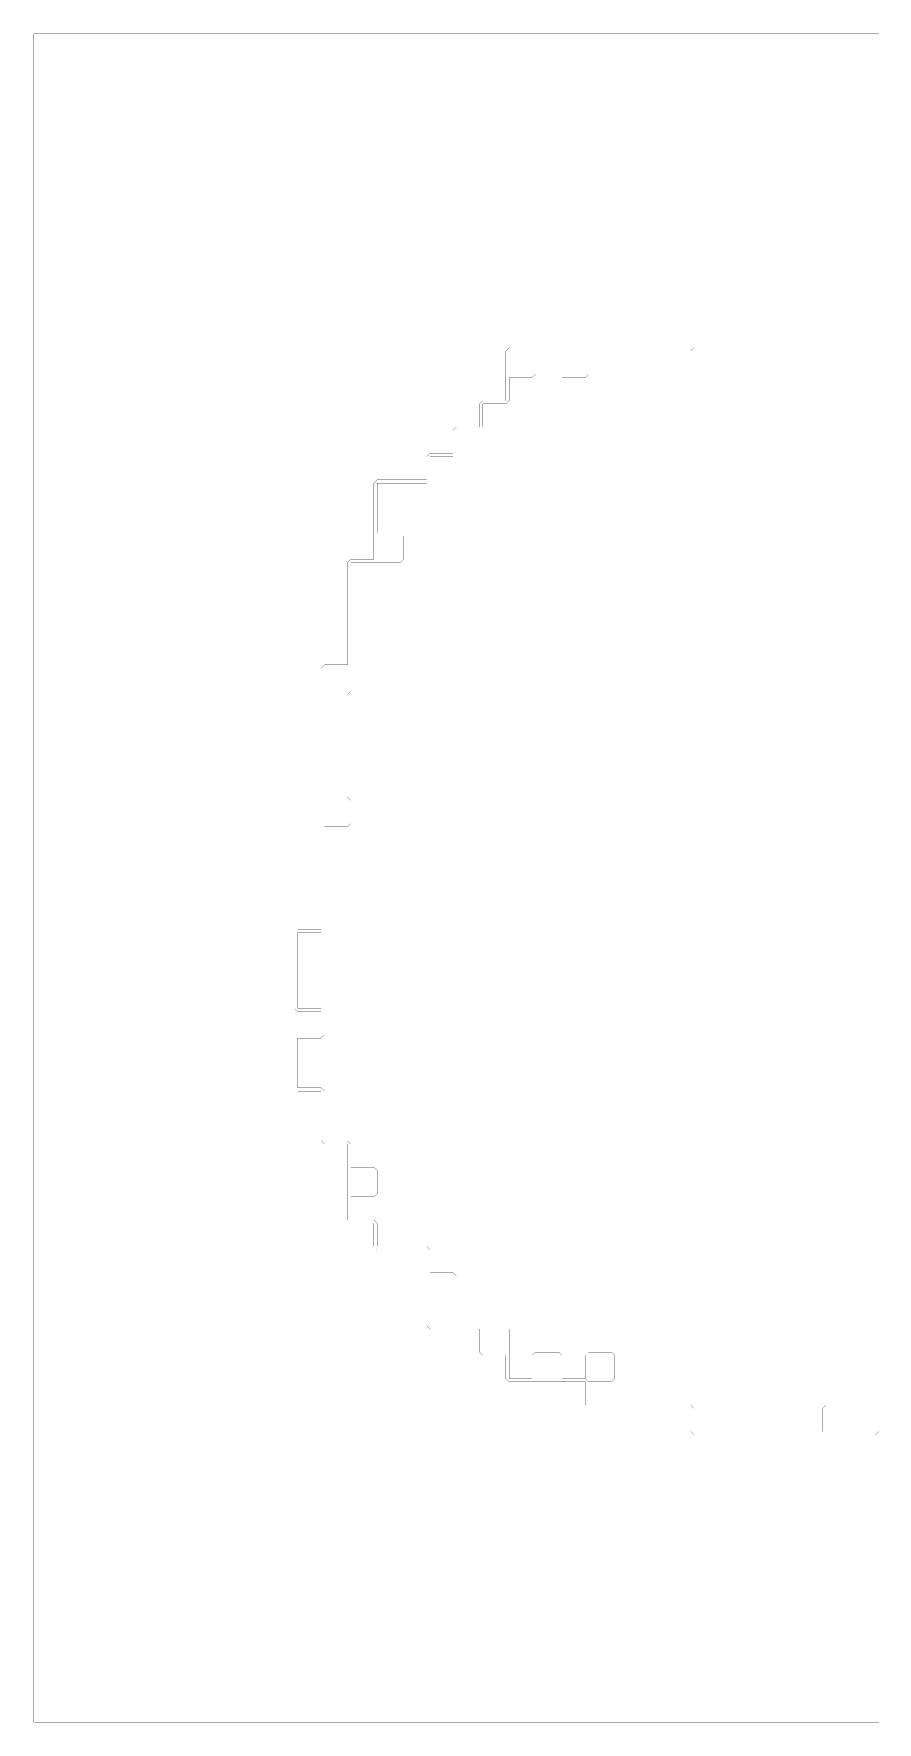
# Model space of a CAD drawing. Header units: metres. Extents: x 0 to 4990, y -4990 to 0.
# Drawn here: x 0 to 2495, y -4990 to 0 of the extents above; entities that cross this region are included whole.
import ezdxf

# ---------------------------------------------------------------- set-up
doc = ezdxf.new("R2010")
doc.units = ezdxf.units.M
doc.layers.add('conductor', color=1, linetype='Continuous')
doc.layers.add('substrate', color=5, linetype='Continuous')

msp = doc.modelspace()

# ---------------------------------------------------------------- linework, layer by layer
at = {"layer": 'conductor', "const_width": 0.5}
msp.add_lwpolyline([(2500, -859.375), (2490.234375, -859.375), (2480.46875, -859.375), (2470.703125, -859.375), (2460.9375, -859.375), (2451.171875, -859.375), (2441.40625, -859.375), (2431.640625, -859.375), (2421.875, -859.375), (2412.109375, -859.375), (2402.34375, -859.375), (2392.578125, -859.375), (2382.8125, -859.375), (2373.046875, -859.375), (2363.28125, -859.375), (2353.515625, -859.375), (2343.75, -859.375), (2333.984375, -859.375), (2324.21875, -859.375), (2314.453125, -859.375), (2304.6875, -859.375), (2294.921875, -859.375), (2285.15625, -859.375), (2275.390625, -859.375), (2265.625, -859.375), (2255.859375, -859.375), (2246.09375, -859.375), (2236.328125, -859.375), (2226.5625, -859.375), (2216.796875, -859.375), (2207.03125, -859.375), (2197.265625, -859.375), (2187.5, -859.375), (2177.734375, -859.375), (2167.96875, -859.375), (2158.203125, -859.375), (2148.4375, -859.375), (2138.671875, -859.375), (2128.90625, -859.375), (2119.140625, -859.375), (2109.375, -859.375), (2099.609375, -859.375), (2089.84375, -859.375), (2080.078125, -859.375), (2070.3125, -859.375), (2060.546875, -859.375), (2050.78125, -859.375), (2041.015625, -859.375), (2031.25, -859.375), (2021.484375, -859.375), (2011.71875, -859.375), (2001.953125, -859.375), (1992.1875, -859.375), (1982.421875, -859.375), (1972.65625, -859.375), (1962.890625, -859.375), (1953.125, -859.375), (1953.125, -869.140625), (1953.125, -878.90625), (1953.125, -888.671875), (1953.125, -898.4375), (1953.125, -908.203125), (1953.125, -917.96875), (1953.125, -927.734375), (1943.359375, -937.5), (1933.59375, -937.5), (1923.828125, -937.5), (1914.0625, -937.5), (1904.296875, -937.5), (1894.53125, -937.5), (1884.765625, -937.5), (1875, -937.5), (1865.234375, -937.5), (1855.46875, -937.5), (1845.703125, -937.5), (1835.9375, -937.5), (1826.171875, -937.5), (1816.40625, -937.5), (1806.640625, -937.5), (1796.875, -937.5), (1787.109375, -937.5), (1777.34375, -937.5), (1767.578125, -937.5), (1757.8125, -937.5), (1748.046875, -937.5), (1738.28125, -937.5), (1728.515625, -937.5), (1718.75, -937.5), (1708.984375, -937.5), (1699.21875, -937.5), (1689.453125, -937.5), (1679.6875, -937.5), (1669.921875, -937.5), (1660.15625, -937.5), (1650.390625, -937.5), (1640.625, -937.5), (1640.625, -947.265625), (1640.625, -957.03125), (1640.625, -966.796875), (1640.625, -976.5625), (1640.625, -986.328125), (1640.625, -996.09375), (1640.625, -1005.859375), (1630.859375, -1015.625), (1621.09375, -1015.625), (1611.328125, -1015.625), (1601.5625, -1015.625), (1591.796875, -1015.625), (1582.03125, -1015.625), (1572.265625, -1015.625), (1562.5, -1015.625), (1552.734375, -1005.859375), (1552.734375, -996.09375), (1552.734375, -986.328125), (1552.734375, -976.5625), (1552.734375, -966.796875), (1552.734375, -957.03125), (1552.734375, -947.265625), (1552.734375, -937.5), (1542.96875, -937.5), (1533.203125, -937.5), (1523.4375, -937.5), (1513.671875, -937.5), (1503.90625, -937.5), (1494.140625, -937.5), (1484.375, -937.5), (1484.375, -947.265625), (1484.375, -957.03125), (1484.375, -966.796875), (1484.375, -976.5625), (1484.375, -986.328125), (1484.375, -996.09375), (1484.375, -1005.859375), (1474.609375, -1015.625), (1464.84375, -1015.625), (1455.078125, -1015.625), (1445.3125, -1015.625), (1435.546875, -1015.625), (1425.78125, -1015.625), (1416.015625, -1015.625), (1406.25, -1015.625), (1406.25, -1025.390625), (1406.25, -1035.15625), (1406.25, -1044.921875), (1406.25, -1054.6875), (1406.25, -1064.453125), (1406.25, -1074.21875), (1406.25, -1083.984375), (1396.484375, -1093.75), (1386.71875, -1093.75), (1376.953125, -1093.75), (1367.1875, -1093.75), (1357.421875, -1093.75), (1347.65625, -1093.75), (1337.890625, -1093.75), (1328.125, -1093.75), (1328.125, -1103.515625), (1328.125, -1113.28125), (1328.125, -1123.046875), (1328.125, -1132.8125), (1328.125, -1142.578125), (1328.125, -1152.34375), (1328.125, -1162.109375), (1318.359375, -1171.875), (1308.59375, -1171.875), (1298.828125, -1171.875), (1289.0625, -1171.875), (1279.296875, -1171.875), (1269.53125, -1171.875), (1259.765625, -1171.875), (1250, -1171.875), (1250, -1181.640625), (1250, -1191.40625), (1250, -1201.171875), (1250, -1210.9375), (1250, -1220.703125), (1250, -1230.46875), (1250, -1240.234375), (1240.234375, -1250), (1230.46875, -1250), (1220.703125, -1250), (1210.9375, -1250), (1201.171875, -1250), (1191.40625, -1250), (1181.640625, -1250), (1171.875, -1250), (1171.875, -1259.765625), (1171.875, -1269.53125), (1171.875, -1279.296875), (1171.875, -1289.0625), (1171.875, -1298.828125), (1171.875, -1308.59375), (1171.875, -1318.359375), (1162.109375, -1328.125), (1152.34375, -1328.125), (1142.578125, -1328.125), (1132.8125, -1328.125), (1123.046875, -1328.125), (1113.28125, -1328.125), (1103.515625, -1328.125), (1093.75, -1328.125), (1083.984375, -1328.125), (1074.21875, -1328.125), (1064.453125, -1328.125), (1054.6875, -1328.125), (1044.921875, -1328.125), (1035.15625, -1328.125), (1025.390625, -1328.125), (1015.625, -1328.125), (1015.625, -1337.890625), (1015.625, -1347.65625), (1015.625, -1357.421875), (1015.625, -1367.1875), (1015.625, -1376.953125), (1015.625, -1386.71875), (1015.625, -1396.484375), (1015.625, -1406.25), (1015.625, -1416.015625), (1015.625, -1425.78125), (1015.625, -1435.546875), (1015.625, -1445.3125), (1015.625, -1455.078125), (1015.625, -1464.84375), (1015.625, -1474.609375), (1025.390625, -1474.609375), (1035.15625, -1474.609375), (1044.921875, -1474.609375), (1054.6875, -1474.609375), (1064.453125, -1474.609375), (1074.21875, -1474.609375), (1083.984375, -1474.609375), (1093.75, -1484.375), (1093.75, -1494.140625), (1093.75, -1503.90625), (1093.75, -1513.671875), (1093.75, -1523.4375), (1093.75, -1533.203125), (1093.75, -1542.96875), (1093.75, -1552.734375), (1083.984375, -1562.5), (1074.21875, -1562.5), (1064.453125, -1562.5), (1054.6875, -1562.5), (1044.921875, -1562.5), (1035.15625, -1562.5), (1025.390625, -1562.5), (1015.625, -1562.5), (1005.859375, -1562.5), (996.09375, -1562.5), (986.328125, -1562.5), (976.5625, -1562.5), (966.796875, -1562.5), (957.03125, -1562.5), (947.265625, -1562.5), (937.5, -1562.5), (937.5, -1572.265625), (937.5, -1582.03125), (937.5, -1591.796875), (937.5, -1601.5625), (937.5, -1611.328125), (937.5, -1621.09375), (937.5, -1630.859375), (937.5, -1640.625), (937.5, -1650.390625), (937.5, -1660.15625), (937.5, -1669.921875), (937.5, -1679.6875), (937.5, -1689.453125), (937.5, -1699.21875), (937.5, -1708.984375), (937.5, -1718.75), (937.5, -1728.515625), (937.5, -1738.28125), (937.5, -1748.046875), (937.5, -1757.8125), (937.5, -1767.578125), (937.5, -1777.34375), (937.5, -1787.109375), (937.5, -1796.875), (937.5, -1806.640625), (937.5, -1816.40625), (937.5, -1826.171875), (937.5, -1835.9375), (937.5, -1845.703125), (937.5, -1855.46875), (937.5, -1865.234375), (937.5, -1875), (937.5, -1884.765625), (937.5, -1894.53125), (937.5, -1904.296875), (937.5, -1914.0625), (937.5, -1923.828125), (937.5, -1933.59375), (937.5, -1943.359375), (927.734375, -1953.125), (917.96875, -1953.125), (908.203125, -1953.125), (898.4375, -1953.125), (888.671875, -1953.125), (878.90625, -1953.125), (869.140625, -1953.125), (859.375, -1953.125), (859.375, -1962.890625), (859.375, -1972.65625), (859.375, -1982.421875), (859.375, -1992.1875), (859.375, -2001.953125), (859.375, -2011.71875), (859.375, -2021.484375), (859.375, -2031.25), (859.375, -2041.015625), (859.375, -2050.78125), (859.375, -2060.546875), (859.375, -2070.3125), (859.375, -2080.078125), (859.375, -2089.84375), (859.375, -2099.609375), (859.375, -2109.375), (859.375, -2119.140625), (859.375, -2128.90625), (859.375, -2138.671875), (859.375, -2148.4375), (859.375, -2158.203125), (859.375, -2167.96875), (859.375, -2177.734375), (859.375, -2187.5), (859.375, -2197.265625), (859.375, -2207.03125), (859.375, -2216.796875), (859.375, -2226.5625), (859.375, -2236.328125), (859.375, -2246.09375), (859.375, -2255.859375), (869.140625, -2255.859375), (878.90625, -2255.859375), (888.671875, -2255.859375), (898.4375, -2255.859375), (908.203125, -2255.859375), (917.96875, -2255.859375), (927.734375, -2255.859375), (937.5, -2265.625), (937.5, -2275.390625), (937.5, -2285.15625), (937.5, -2294.921875), (937.5, -2304.6875), (937.5, -2314.453125), (937.5, -2324.21875), (937.5, -2333.984375), (927.734375, -2343.75), (917.96875, -2343.75), (908.203125, -2343.75), (898.4375, -2343.75), (888.671875, -2343.75), (878.90625, -2343.75), (869.140625, -2343.75), (859.375, -2343.75), (859.375, -2353.515625), (859.375, -2363.28125), (859.375, -2373.046875), (859.375, -2382.8125), (859.375, -2392.578125), (859.375, -2402.34375), (859.375, -2412.109375), (859.375, -2421.875), (859.375, -2431.640625), (859.375, -2441.40625), (859.375, -2451.171875), (859.375, -2460.9375), (859.375, -2470.703125), (859.375, -2480.46875), (859.375, -2490.234375), (859.375, -2500), (859.375, -2509.765625), (859.375, -2519.53125), (859.375, -2529.296875), (859.375, -2539.0625), (859.375, -2548.828125), (859.375, -2558.59375), (859.375, -2568.359375), (859.375, -2578.125), (859.375, -2587.890625), (859.375, -2597.65625), (859.375, -2607.421875), (859.375, -2617.1875), (859.375, -2626.953125), (859.375, -2636.71875), (859.375, -2646.484375), (849.609375, -2656.25), (839.84375, -2656.25), (830.078125, -2656.25), (820.3125, -2656.25), (810.546875, -2656.25), (800.78125, -2656.25), (791.015625, -2656.25), (781.25, -2656.25), (781.25, -2666.015625), (781.25, -2675.78125), (781.25, -2685.546875), (781.25, -2695.3125), (781.25, -2705.078125), (781.25, -2714.84375), (781.25, -2724.609375), (781.25, -2734.375), (781.25, -2744.140625), (781.25, -2753.90625), (781.25, -2763.671875), (781.25, -2773.4375), (781.25, -2783.203125), (781.25, -2792.96875), (781.25, -2802.734375), (781.25, -2812.5), (781.25, -2822.265625), (781.25, -2832.03125), (781.25, -2841.796875), (781.25, -2851.5625), (781.25, -2861.328125), (781.25, -2871.09375), (781.25, -2880.859375), (791.015625, -2880.859375), (800.78125, -2880.859375), (810.546875, -2880.859375), (820.3125, -2880.859375), (830.078125, -2880.859375), (839.84375, -2880.859375), (849.609375, -2880.859375), (859.375, -2890.625), (859.375, -2900.390625), (859.375, -2910.15625), (859.375, -2919.921875), (859.375, -2929.6875), (859.375, -2939.453125), (859.375, -2949.21875), (859.375, -2958.984375), (849.609375, -2968.75), (839.84375, -2968.75), (830.078125, -2968.75), (820.3125, -2968.75), (810.546875, -2968.75), (800.78125, -2968.75), (791.015625, -2968.75), (781.25, -2968.75), (781.25, -2978.515625), (781.25, -2988.28125), (781.25, -2998.046875), (781.25, -3007.8125), (781.25, -3017.578125), (781.25, -3027.34375), (781.25, -3037.109375), (781.25, -3046.875), (781.25, -3056.640625), (781.25, -3066.40625), (781.25, -3076.171875), (781.25, -3085.9375), (781.25, -3095.703125), (781.25, -3105.46875), (781.25, -3115.234375), (791.015625, -3115.234375), (800.78125, -3115.234375), (810.546875, -3115.234375), (820.3125, -3115.234375), (830.078125, -3115.234375), (839.84375, -3115.234375), (849.609375, -3115.234375), (859.375, -3125), (859.375, -3134.765625), (859.375, -3144.53125), (859.375, -3154.296875), (859.375, -3164.0625), (859.375, -3173.828125), (859.375, -3183.59375), (859.375, -3193.359375), (859.375, -3203.125), (859.375, -3212.890625), (859.375, -3222.65625), (859.375, -3232.421875), (859.375, -3242.1875), (859.375, -3251.953125), (859.375, -3261.71875), (859.375, -3271.484375), (869.140625, -3271.484375), (878.90625, -3271.484375), (888.671875, -3271.484375), (898.4375, -3271.484375), (908.203125, -3271.484375), (917.96875, -3271.484375), (927.734375, -3271.484375), (937.5, -3281.25), (937.5, -3291.015625), (937.5, -3300.78125), (937.5, -3310.546875), (937.5, -3320.3125), (937.5, -3330.078125), (937.5, -3339.84375), (937.5, -3349.609375), (947.265625, -3349.609375), (957.03125, -3349.609375), (966.796875, -3349.609375), (976.5625, -3349.609375), (986.328125, -3349.609375), (996.09375, -3349.609375), (1005.859375, -3349.609375), (1015.625, -3359.375), (1015.625, -3369.140625), (1015.625, -3378.90625), (1015.625, -3388.671875), (1015.625, -3398.4375), (1015.625, -3408.203125), (1015.625, -3417.96875), (1015.625, -3427.734375), (1005.859375, -3437.5), (996.09375, -3437.5), (986.328125, -3437.5), (976.5625, -3437.5), (966.796875, -3437.5), (957.03125, -3437.5), (947.265625, -3437.5), (937.5, -3437.5), (937.5, -3447.265625), (937.5, -3457.03125), (937.5, -3466.796875), (937.5, -3476.5625), (937.5, -3486.328125), (937.5, -3496.09375), (937.5, -3505.859375), (947.265625, -3505.859375), (957.03125, -3505.859375), (966.796875, -3505.859375), (976.5625, -3505.859375), (986.328125, -3505.859375), (996.09375, -3505.859375), (1005.859375, -3505.859375), (1015.625, -3515.625), (1015.625, -3525.390625), (1015.625, -3535.15625), (1015.625, -3544.921875), (1015.625, -3554.6875), (1015.625, -3564.453125), (1015.625, -3574.21875), (1015.625, -3583.984375), (1025.390625, -3583.984375), (1035.15625, -3583.984375), (1044.921875, -3583.984375), (1054.6875, -3583.984375), (1064.453125, -3583.984375), (1074.21875, -3583.984375), (1083.984375, -3583.984375), (1093.75, -3583.984375), (1103.515625, -3583.984375), (1113.28125, -3583.984375), (1123.046875, -3583.984375), (1132.8125, -3583.984375), (1142.578125, -3583.984375), (1152.34375, -3583.984375), (1162.109375, -3583.984375), (1171.875, -3593.75), (1171.875, -3603.515625), (1171.875, -3613.28125), (1171.875, -3623.046875), (1171.875, -3632.8125), (1171.875, -3642.578125), (1171.875, -3652.34375), (1171.875, -3662.109375), (1181.640625, -3662.109375), (1191.40625, -3662.109375), (1201.171875, -3662.109375), (1210.9375, -3662.109375), (1220.703125, -3662.109375), (1230.46875, -3662.109375), (1240.234375, -3662.109375), (1250, -3671.875), (1250, -3681.640625), (1250, -3691.40625), (1250, -3701.171875), (1250, -3710.9375), (1250, -3720.703125), (1250, -3730.46875), (1250, -3740.234375), (1250, -3750), (1250, -3759.765625), (1250, -3769.53125), (1250, -3779.296875), (1250, -3789.0625), (1250, -3798.828125), (1250, -3808.59375), (1250, -3818.359375), (1259.765625, -3818.359375), (1269.53125, -3818.359375), (1279.296875, -3818.359375), (1289.0625, -3818.359375), (1298.828125, -3818.359375), (1308.59375, -3818.359375), (1318.359375, -3818.359375), (1328.125, -3818.359375), (1337.890625, -3818.359375), (1347.65625, -3818.359375), (1357.421875, -3818.359375), (1367.1875, -3818.359375), (1376.953125, -3818.359375), (1386.71875, -3818.359375), (1396.484375, -3818.359375), (1406.25, -3828.125), (1406.25, -3837.890625), (1406.25, -3847.65625), (1406.25, -3857.421875), (1406.25, -3867.1875), (1406.25, -3876.953125), (1406.25, -3886.71875), (1406.25, -3896.484375), (1406.25, -3906.25), (1406.25, -3916.015625), (1406.25, -3925.78125), (1406.25, -3935.546875), (1406.25, -3945.3125), (1406.25, -3955.078125), (1406.25, -3964.84375), (1406.25, -3974.609375), (1416.015625, -3974.609375), (1425.78125, -3974.609375), (1435.546875, -3974.609375), (1445.3125, -3974.609375), (1455.078125, -3974.609375), (1464.84375, -3974.609375), (1474.609375, -3974.609375), (1474.609375, -3964.84375), (1474.609375, -3955.078125), (1474.609375, -3945.3125), (1474.609375, -3935.546875), (1474.609375, -3925.78125), (1474.609375, -3916.015625), (1474.609375, -3906.25), (1484.375, -3896.484375), (1494.140625, -3896.484375), (1503.90625, -3896.484375), (1513.671875, -3896.484375), (1523.4375, -3896.484375), (1533.203125, -3896.484375), (1542.96875, -3896.484375), (1552.734375, -3896.484375), (1562.5, -3906.25), (1562.5, -3916.015625), (1562.5, -3925.78125), (1562.5, -3935.546875), (1562.5, -3945.3125), (1562.5, -3955.078125), (1562.5, -3964.84375), (1562.5, -3974.609375), (1572.265625, -3974.609375), (1582.03125, -3974.609375), (1591.796875, -3974.609375), (1601.5625, -3974.609375), (1611.328125, -3974.609375), (1621.09375, -3974.609375), (1630.859375, -3974.609375), (1640.625, -3984.375), (1640.625, -3994.140625), (1640.625, -4003.90625), (1640.625, -4013.671875), (1640.625, -4023.4375), (1640.625, -4033.203125), (1640.625, -4042.96875), (1640.625, -4052.734375), (1650.390625, -4052.734375), (1660.15625, -4052.734375), (1669.921875, -4052.734375), (1679.6875, -4052.734375), (1689.453125, -4052.734375), (1699.21875, -4052.734375), (1708.984375, -4052.734375), (1718.75, -4052.734375), (1728.515625, -4052.734375), (1738.28125, -4052.734375), (1748.046875, -4052.734375), (1757.8125, -4052.734375), (1767.578125, -4052.734375), (1777.34375, -4052.734375), (1787.109375, -4052.734375), (1796.875, -4052.734375), (1806.640625, -4052.734375), (1816.40625, -4052.734375), (1826.171875, -4052.734375), (1835.9375, -4052.734375), (1845.703125, -4052.734375), (1855.46875, -4052.734375), (1865.234375, -4052.734375), (1875, -4052.734375), (1884.765625, -4052.734375), (1894.53125, -4052.734375), (1904.296875, -4052.734375), (1914.0625, -4052.734375), (1923.828125, -4052.734375), (1933.59375, -4052.734375), (1943.359375, -4052.734375), (1953.125, -4062.5), (1953.125, -4072.265625), (1953.125, -4082.03125), (1953.125, -4091.796875), (1953.125, -4101.5625), (1953.125, -4111.328125), (1953.125, -4121.09375), (1953.125, -4130.859375), (1962.890625, -4130.859375), (1972.65625, -4130.859375), (1982.421875, -4130.859375), (1992.1875, -4130.859375), (2001.953125, -4130.859375), (2011.71875, -4130.859375), (2021.484375, -4130.859375), (2031.25, -4130.859375), (2041.015625, -4130.859375), (2050.78125, -4130.859375), (2060.546875, -4130.859375), (2070.3125, -4130.859375), (2080.078125, -4130.859375), (2089.84375, -4130.859375), (2099.609375, -4130.859375), (2109.375, -4130.859375), (2119.140625, -4130.859375), (2128.90625, -4130.859375), (2138.671875, -4130.859375), (2148.4375, -4130.859375), (2158.203125, -4130.859375), (2167.96875, -4130.859375), (2177.734375, -4130.859375), (2187.5, -4130.859375), (2197.265625, -4130.859375), (2207.03125, -4130.859375), (2216.796875, -4130.859375), (2226.5625, -4130.859375), (2236.328125, -4130.859375), (2246.09375, -4130.859375), (2255.859375, -4130.859375), (2265.625, -4130.859375), (2275.390625, -4130.859375), (2285.15625, -4130.859375), (2294.921875, -4130.859375), (2304.6875, -4130.859375), (2314.453125, -4130.859375), (2324.21875, -4130.859375), (2333.984375, -4130.859375), (2333.984375, -4121.09375), (2333.984375, -4111.328125), (2333.984375, -4101.5625), (2333.984375, -4091.796875), (2333.984375, -4082.03125), (2333.984375, -4072.265625), (2333.984375, -4062.5), (2343.75, -4052.734375), (2353.515625, -4052.734375), (2363.28125, -4052.734375), (2373.046875, -4052.734375), (2382.8125, -4052.734375), (2392.578125, -4052.734375), (2402.34375, -4052.734375), (2412.109375, -4052.734375), (2421.875, -4052.734375), (2431.640625, -4052.734375), (2441.40625, -4052.734375), (2451.171875, -4052.734375), (2460.9375, -4052.734375), (2470.703125, -4052.734375), (2480.46875, -4052.734375), (2490.234375, -4052.734375), (2500, -4052.734375)], dxfattribs=at)
msp.add_lwpolyline([(1630.859375, -3906.25), (1640.625, -3896.484375), (1650.390625, -3896.484375), (1660.15625, -3896.484375), (1669.921875, -3896.484375), (1679.6875, -3896.484375), (1689.453125, -3896.484375), (1699.21875, -3896.484375), (1708.984375, -3896.484375), (1718.75, -3906.25), (1718.75, -3916.015625), (1718.75, -3925.78125), (1718.75, -3935.546875), (1718.75, -3945.3125), (1718.75, -3955.078125), (1718.75, -3964.84375), (1718.75, -3974.609375), (1708.984375, -3984.375), (1699.21875, -3984.375), (1689.453125, -3984.375), (1679.6875, -3984.375), (1669.921875, -3984.375), (1660.15625, -3984.375), (1650.390625, -3984.375), (1640.625, -3984.375), (1630.859375, -3974.609375), (1630.859375, -3964.84375), (1630.859375, -3955.078125), (1630.859375, -3945.3125), (1630.859375, -3935.546875), (1630.859375, -3925.78125), (1630.859375, -3916.015625)], close=True, dxfattribs=at)
at = {"layer": 'substrate', "const_width": 0.5}
for points in [[(2500, 0), (2490.234375, 0), (2480.46875, 0), (2470.703125, 0), (2460.9375, 0), (2451.171875, 0), (2441.40625, 0), (2431.640625, 0), (2421.875, 0), (2412.109375, 0), (2402.34375, 0), (2392.578125, 0), (2382.8125, 0), (2373.046875, 0), (2363.28125, 0), (2353.515625, 0), (2343.75, 0), (2333.984375, 0), (2324.21875, 0), (2314.453125, 0), (2304.6875, 0), (2294.921875, 0), (2285.15625, 0), (2275.390625, 0), (2265.625, 0), (2255.859375, 0), (2246.09375, 0), (2236.328125, 0), (2226.5625, 0), (2216.796875, 0), (2207.03125, 0), (2197.265625, 0), (2187.5, 0), (2177.734375, 0), (2167.96875, 0), (2158.203125, 0), (2148.4375, 0), (2138.671875, 0), (2128.90625, 0), (2119.140625, 0), (2109.375, 0), (2099.609375, 0), (2089.84375, 0), (2080.078125, 0), (2070.3125, 0), (2060.546875, 0), (2050.78125, 0), (2041.015625, 0), (2031.25, 0), (2021.484375, 0), (2011.71875, 0), (2001.953125, 0), (1992.1875, 0), (1982.421875, 0), (1972.65625, 0), (1962.890625, 0), (1953.125, 0), (1943.359375, 0), (1933.59375, 0), (1923.828125, 0), (1914.0625, 0), (1904.296875, 0), (1894.53125, 0), (1884.765625, 0), (1875, 0), (1865.234375, 0), (1855.46875, 0), (1845.703125, 0), (1835.9375, 0), (1826.171875, 0), (1816.40625, 0), (1806.640625, 0), (1796.875, 0), (1787.109375, 0), (1777.34375, 0), (1767.578125, 0), (1757.8125, 0), (1748.046875, 0), (1738.28125, 0), (1728.515625, 0), (1718.75, 0), (1708.984375, 0), (1699.21875, 0), (1689.453125, 0), (1679.6875, 0), (1669.921875, 0), (1660.15625, 0), (1650.390625, 0), (1640.625, 0), (1630.859375, 0), (1621.09375, 0), (1611.328125, 0), (1601.5625, 0), (1591.796875, 0), (1582.03125, 0), (1572.265625, 0), (1562.5, 0), (1552.734375, 0), (1542.96875, 0), (1533.203125, 0), (1523.4375, 0), (1513.671875, 0), (1503.90625, 0), (1494.140625, 0), (1484.375, 0), (1474.609375, 0), (1464.84375, 0), (1455.078125, 0), (1445.3125, 0), (1435.546875, 0), (1425.78125, 0), (1416.015625, 0), (1406.25, 0), (1396.484375, 0), (1386.71875, 0), (1376.953125, 0), (1367.1875, 0), (1357.421875, 0), (1347.65625, 0), (1337.890625, 0), (1328.125, 0), (1318.359375, 0), (1308.59375, 0), (1298.828125, 0), (1289.0625, 0), (1279.296875, 0), (1269.53125, 0), (1259.765625, 0), (1250, 0), (1240.234375, 0), (1230.46875, 0), (1220.703125, 0), (1210.9375, 0), (1201.171875, 0), (1191.40625, 0), (1181.640625, 0), (1171.875, 0), (1162.109375, 0), (1152.34375, 0), (1142.578125, 0), (1132.8125, 0), (1123.046875, 0), (1113.28125, 0), (1103.515625, 0), (1093.75, 0), (1083.984375, 0), (1074.21875, 0), (1064.453125, 0), (1054.6875, 0), (1044.921875, 0), (1035.15625, 0), (1025.390625, 0), (1015.625, 0), (1005.859375, 0), (996.09375, 0), (986.328125, 0), (976.5625, 0), (966.796875, 0), (957.03125, 0), (947.265625, 0), (937.5, 0), (927.734375, 0), (917.96875, 0), (908.203125, 0), (898.4375, 0), (888.671875, 0), (878.90625, 0), (869.140625, 0), (859.375, 0), (849.609375, 0), (839.84375, 0), (830.078125, 0), (820.3125, 0), (810.546875, 0), (800.78125, 0), (791.015625, 0), (781.25, 0), (771.484375, 0), (761.71875, 0), (751.953125, 0), (742.1875, 0), (732.421875, 0), (722.65625, 0), (712.890625, 0), (703.125, 0), (693.359375, 0), (683.59375, 0), (673.828125, 0), (664.0625, 0), (654.296875, 0), (644.53125, 0), (634.765625, 0), (625, 0), (615.234375, 0), (605.46875, 0), (595.703125, 0), (585.9375, 0), (576.171875, 0), (566.40625, 0), (556.640625, 0), (546.875, 0), (537.109375, 0), (527.34375, 0), (517.578125, 0), (507.8125, 0), (498.046875, 0), (488.28125, 0), (478.515625, 0), (468.75, 0), (458.984375, 0), (449.21875, 0), (439.453125, 0), (429.6875, 0), (419.921875, 0), (410.15625, 0), (400.390625, 0), (390.625, 0), (380.859375, 0), (371.09375, 0), (361.328125, 0), (351.5625, 0), (341.796875, 0), (332.03125, 0), (322.265625, 0), (312.5, 0), (302.734375, 0), (292.96875, 0), (283.203125, 0), (273.4375, 0), (263.671875, 0), (253.90625, 0), (244.140625, 0), (234.375, 0), (224.609375, 0), (214.84375, 0), (205.078125, 0), (195.3125, 0), (185.546875, 0), (175.78125, 0), (166.015625, 0), (156.25, 0), (146.484375, 0), (136.71875, 0), (126.953125, 0), (117.1875, 0), (107.421875, 0), (97.65625, 0), (87.890625, 0), (78.125, 0), (68.359375, 0), (58.59375, 0), (48.828125, 0), (39.0625, 0), (29.296875, 0), (19.53125, 0), (9.765625, 0), (0, 0), (0, -9.765625), (0, -19.53125), (0, -29.296875), (0, -39.0625), (0, -48.828125), (0, -58.59375), (0, -68.359375), (0, -78.125), (0, -87.890625), (0, -97.65625), (0, -107.421875), (0, -117.1875), (0, -126.953125), (0, -136.71875), (0, -146.484375), (0, -156.25), (0, -166.015625), (0, -175.78125), (0, -185.546875), (0, -195.3125), (0, -205.078125), (0, -214.84375), (0, -224.609375), (0, -234.375), (0, -244.140625), (0, -253.90625), (0, -263.671875), (0, -273.4375), (0, -283.203125), (0, -292.96875), (0, -302.734375), (0, -312.5), (0, -322.265625), (0, -332.03125), (0, -341.796875), (0, -351.5625), (0, -361.328125), (0, -371.09375), (0, -380.859375), (0, -390.625), (0, -400.390625), (0, -410.15625), (0, -419.921875), (0, -429.6875), (0, -439.453125), (0, -449.21875), (0, -458.984375), (0, -468.75), (0, -478.515625), (0, -488.28125), (0, -498.046875), (0, -507.8125), (0, -517.578125), (0, -527.34375), (0, -537.109375), (0, -546.875), (0, -556.640625), (0, -566.40625), (0, -576.171875), (0, -585.9375), (0, -595.703125), (0, -605.46875), (0, -615.234375), (0, -625), (0, -634.765625), (0, -644.53125), (0, -654.296875), (0, -664.0625), (0, -673.828125), (0, -683.59375), (0, -693.359375), (0, -703.125), (0, -712.890625), (0, -722.65625), (0, -732.421875), (0, -742.1875), (0, -751.953125), (0, -761.71875), (0, -771.484375), (0, -781.25), (0, -791.015625), (0, -800.78125), (0, -810.546875), (0, -820.3125), (0, -830.078125), (0, -839.84375), (0, -849.609375), (0, -859.375), (0, -869.140625), (0, -878.90625), (0, -888.671875), (0, -898.4375), (0, -908.203125), (0, -917.96875), (0, -927.734375), (0, -937.5), (0, -947.265625), (0, -957.03125), (0, -966.796875), (0, -976.5625), (0, -986.328125), (0, -996.09375), (0, -1005.859375), (0, -1015.625), (0, -1025.390625), (0, -1035.15625), (0, -1044.921875), (0, -1054.6875), (0, -1064.453125), (0, -1074.21875), (0, -1083.984375), (0, -1093.75), (0, -1103.515625), (0, -1113.28125), (0, -1123.046875), (0, -1132.8125), (0, -1142.578125), (0, -1152.34375), (0, -1162.109375), (0, -1171.875), (0, -1181.640625), (0, -1191.40625), (0, -1201.171875), (0, -1210.9375), (0, -1220.703125), (0, -1230.46875), (0, -1240.234375), (0, -1250), (0, -1259.765625), (0, -1269.53125), (0, -1279.296875), (0, -1289.0625), (0, -1298.828125), (0, -1308.59375), (0, -1318.359375), (0, -1328.125), (0, -1337.890625), (0, -1347.65625), (0, -1357.421875), (0, -1367.1875), (0, -1376.953125), (0, -1386.71875), (0, -1396.484375), (0, -1406.25), (0, -1416.015625), (0, -1425.78125), (0, -1435.546875), (0, -1445.3125), (0, -1455.078125), (0, -1464.84375), (0, -1474.609375), (0, -1484.375), (0, -1494.140625), (0, -1503.90625), (0, -1513.671875), (0, -1523.4375), (0, -1533.203125), (0, -1542.96875), (0, -1552.734375), (0, -1562.5), (0, -1572.265625), (0, -1582.03125), (0, -1591.796875), (0, -1601.5625), (0, -1611.328125), (0, -1621.09375), (0, -1630.859375), (0, -1640.625), (0, -1650.390625), (0, -1660.15625), (0, -1669.921875), (0, -1679.6875), (0, -1689.453125), (0, -1699.21875), (0, -1708.984375), (0, -1718.75), (0, -1728.515625), (0, -1738.28125), (0, -1748.046875), (0, -1757.8125), (0, -1767.578125), (0, -1777.34375), (0, -1787.109375), (0, -1796.875), (0, -1806.640625), (0, -1816.40625), (0, -1826.171875), (0, -1835.9375), (0, -1845.703125), (0, -1855.46875), (0, -1865.234375), (0, -1875), (0, -1884.765625), (0, -1894.53125), (0, -1904.296875), (0, -1914.0625), (0, -1923.828125), (0, -1933.59375), (0, -1943.359375), (0, -1953.125), (0, -1962.890625), (0, -1972.65625), (0, -1982.421875), (0, -1992.1875), (0, -2001.953125), (0, -2011.71875), (0, -2021.484375), (0, -2031.25), (0, -2041.015625), (0, -2050.78125), (0, -2060.546875), (0, -2070.3125), (0, -2080.078125), (0, -2089.84375), (0, -2099.609375), (0, -2109.375), (0, -2119.140625), (0, -2128.90625), (0, -2138.671875), (0, -2148.4375), (0, -2158.203125), (0, -2167.96875), (0, -2177.734375), (0, -2187.5), (0, -2197.265625), (0, -2207.03125), (0, -2216.796875), (0, -2226.5625), (0, -2236.328125), (0, -2246.09375), (0, -2255.859375), (0, -2265.625), (0, -2275.390625), (0, -2285.15625), (0, -2294.921875), (0, -2304.6875), (0, -2314.453125), (0, -2324.21875), (0, -2333.984375), (0, -2343.75), (0, -2353.515625), (0, -2363.28125), (0, -2373.046875), (0, -2382.8125), (0, -2392.578125), (0, -2402.34375), (0, -2412.109375), (0, -2421.875), (0, -2431.640625), (0, -2441.40625), (0, -2451.171875), (0, -2460.9375), (0, -2470.703125), (0, -2480.46875), (0, -2490.234375), (0, -2500), (0, -2509.765625), (0, -2519.53125), (0, -2529.296875), (0, -2539.0625), (0, -2548.828125), (0, -2558.59375), (0, -2568.359375), (0, -2578.125), (0, -2587.890625), (0, -2597.65625), (0, -2607.421875), (0, -2617.1875), (0, -2626.953125), (0, -2636.71875), (0, -2646.484375), (0, -2656.25), (0, -2666.015625), (0, -2675.78125), (0, -2685.546875), (0, -2695.3125), (0, -2705.078125), (0, -2714.84375), (0, -2724.609375), (0, -2734.375), (0, -2744.140625), (0, -2753.90625), (0, -2763.671875), (0, -2773.4375), (0, -2783.203125), (0, -2792.96875), (0, -2802.734375), (0, -2812.5), (0, -2822.265625), (0, -2832.03125), (0, -2841.796875), (0, -2851.5625), (0, -2861.328125), (0, -2871.09375), (0, -2880.859375), (0, -2890.625), (0, -2900.390625), (0, -2910.15625), (0, -2919.921875), (0, -2929.6875), (0, -2939.453125), (0, -2949.21875), (0, -2958.984375), (0, -2968.75), (0, -2978.515625), (0, -2988.28125), (0, -2998.046875), (0, -3007.8125), (0, -3017.578125), (0, -3027.34375), (0, -3037.109375), (0, -3046.875), (0, -3056.640625), (0, -3066.40625), (0, -3076.171875), (0, -3085.9375), (0, -3095.703125), (0, -3105.46875), (0, -3115.234375), (0, -3125), (0, -3134.765625), (0, -3144.53125), (0, -3154.296875), (0, -3164.0625), (0, -3173.828125), (0, -3183.59375), (0, -3193.359375), (0, -3203.125), (0, -3212.890625), (0, -3222.65625), (0, -3232.421875), (0, -3242.1875), (0, -3251.953125), (0, -3261.71875), (0, -3271.484375), (0, -3281.25), (0, -3291.015625), (0, -3300.78125), (0, -3310.546875), (0, -3320.3125), (0, -3330.078125), (0, -3339.84375), (0, -3349.609375), (0, -3359.375), (0, -3369.140625), (0, -3378.90625), (0, -3388.671875), (0, -3398.4375), (0, -3408.203125), (0, -3417.96875), (0, -3427.734375), (0, -3437.5), (0, -3447.265625), (0, -3457.03125), (0, -3466.796875), (0, -3476.5625), (0, -3486.328125), (0, -3496.09375), (0, -3505.859375), (0, -3515.625), (0, -3525.390625), (0, -3535.15625), (0, -3544.921875), (0, -3554.6875), (0, -3564.453125), (0, -3574.21875), (0, -3583.984375), (0, -3593.75), (0, -3603.515625), (0, -3613.28125), (0, -3623.046875), (0, -3632.8125), (0, -3642.578125), (0, -3652.34375), (0, -3662.109375), (0, -3671.875), (0, -3681.640625), (0, -3691.40625), (0, -3701.171875), (0, -3710.9375), (0, -3720.703125), (0, -3730.46875), (0, -3740.234375), (0, -3750), (0, -3759.765625), (0, -3769.53125), (0, -3779.296875), (0, -3789.0625), (0, -3798.828125), (0, -3808.59375), (0, -3818.359375), (0, -3828.125), (0, -3837.890625), (0, -3847.65625), (0, -3857.421875), (0, -3867.1875), (0, -3876.953125), (0, -3886.71875), (0, -3896.484375), (0, -3906.25), (0, -3916.015625), (0, -3925.78125), (0, -3935.546875), (0, -3945.3125), (0, -3955.078125), (0, -3964.84375), (0, -3974.609375), (0, -3984.375), (0, -3994.140625), (0, -4003.90625), (0, -4013.671875), (0, -4023.4375), (0, -4033.203125), (0, -4042.96875), (0, -4052.734375), (0, -4062.5), (0, -4072.265625), (0, -4082.03125), (0, -4091.796875), (0, -4101.5625), (0, -4111.328125), (0, -4121.09375), (0, -4130.859375), (0, -4140.625), (0, -4150.390625), (0, -4160.15625), (0, -4169.921875), (0, -4179.6875), (0, -4189.453125), (0, -4199.21875), (0, -4208.984375), (0, -4218.75), (0, -4228.515625), (0, -4238.28125), (0, -4248.046875), (0, -4257.8125), (0, -4267.578125), (0, -4277.34375), (0, -4287.109375), (0, -4296.875), (0, -4306.640625), (0, -4316.40625), (0, -4326.171875), (0, -4335.9375), (0, -4345.703125), (0, -4355.46875), (0, -4365.234375), (0, -4375), (0, -4384.765625), (0, -4394.53125), (0, -4404.296875), (0, -4414.0625), (0, -4423.828125), (0, -4433.59375), (0, -4443.359375), (0, -4453.125), (0, -4462.890625), (0, -4472.65625), (0, -4482.421875), (0, -4492.1875), (0, -4501.953125), (0, -4511.71875), (0, -4521.484375), (0, -4531.25), (0, -4541.015625), (0, -4550.78125), (0, -4560.546875), (0, -4570.3125), (0, -4580.078125), (0, -4589.84375), (0, -4599.609375), (0, -4609.375), (0, -4619.140625), (0, -4628.90625), (0, -4638.671875), (0, -4648.4375), (0, -4658.203125), (0, -4667.96875), (0, -4677.734375), (0, -4687.5), (0, -4697.265625), (0, -4707.03125), (0, -4716.796875), (0, -4726.5625), (0, -4736.328125), (0, -4746.09375), (0, -4755.859375), (0, -4765.625), (0, -4775.390625), (0, -4785.15625), (0, -4794.921875), (0, -4804.6875), (0, -4814.453125), (0, -4824.21875), (0, -4833.984375), (0, -4843.75), (0, -4853.515625), (0, -4863.28125), (0, -4873.046875), (0, -4882.8125), (0, -4892.578125), (0, -4902.34375), (0, -4912.109375), (0, -4921.875), (0, -4931.640625), (0, -4941.40625), (0, -4951.171875), (0, -4960.9375), (0, -4970.703125), (0, -4980.46875), (0, -4990.234375), (9.765625, -4990.234375), (19.53125, -4990.234375), (29.296875, -4990.234375), (39.0625, -4990.234375), (48.828125, -4990.234375), (58.59375, -4990.234375), (68.359375, -4990.234375), (78.125, -4990.234375), (87.890625, -4990.234375), (97.65625, -4990.234375), (107.421875, -4990.234375), (117.1875, -4990.234375), (126.953125, -4990.234375), (136.71875, -4990.234375), (146.484375, -4990.234375), (156.25, -4990.234375), (166.015625, -4990.234375), (175.78125, -4990.234375), (185.546875, -4990.234375), (195.3125, -4990.234375), (205.078125, -4990.234375), (214.84375, -4990.234375), (224.609375, -4990.234375), (234.375, -4990.234375), (244.140625, -4990.234375), (253.90625, -4990.234375), (263.671875, -4990.234375), (273.4375, -4990.234375), (283.203125, -4990.234375), (292.96875, -4990.234375), (302.734375, -4990.234375), (312.5, -4990.234375), (322.265625, -4990.234375), (332.03125, -4990.234375), (341.796875, -4990.234375), (351.5625, -4990.234375), (361.328125, -4990.234375), (371.09375, -4990.234375), (380.859375, -4990.234375), (390.625, -4990.234375), (400.390625, -4990.234375), (410.15625, -4990.234375), (419.921875, -4990.234375), (429.6875, -4990.234375), (439.453125, -4990.234375), (449.21875, -4990.234375), (458.984375, -4990.234375), (468.75, -4990.234375), (478.515625, -4990.234375), (488.28125, -4990.234375), (498.046875, -4990.234375), (507.8125, -4990.234375), (517.578125, -4990.234375), (527.34375, -4990.234375), (537.109375, -4990.234375), (546.875, -4990.234375), (556.640625, -4990.234375), (566.40625, -4990.234375), (576.171875, -4990.234375), (585.9375, -4990.234375), (595.703125, -4990.234375), (605.46875, -4990.234375), (615.234375, -4990.234375), (625, -4990.234375), (634.765625, -4990.234375), (644.53125, -4990.234375), (654.296875, -4990.234375), (664.0625, -4990.234375), (673.828125, -4990.234375), (683.59375, -4990.234375), (693.359375, -4990.234375), (703.125, -4990.234375), (712.890625, -4990.234375), (722.65625, -4990.234375), (732.421875, -4990.234375), (742.1875, -4990.234375), (751.953125, -4990.234375), (761.71875, -4990.234375), (771.484375, -4990.234375), (781.25, -4990.234375), (791.015625, -4990.234375), (800.78125, -4990.234375), (810.546875, -4990.234375), (820.3125, -4990.234375), (830.078125, -4990.234375), (839.84375, -4990.234375), (849.609375, -4990.234375), (859.375, -4990.234375), (869.140625, -4990.234375), (878.90625, -4990.234375), (888.671875, -4990.234375), (898.4375, -4990.234375), (908.203125, -4990.234375), (917.96875, -4990.234375), (927.734375, -4990.234375), (937.5, -4990.234375), (947.265625, -4990.234375), (957.03125, -4990.234375), (966.796875, -4990.234375), (976.5625, -4990.234375), (986.328125, -4990.234375), (996.09375, -4990.234375), (1005.859375, -4990.234375), (1015.625, -4990.234375), (1025.390625, -4990.234375), (1035.15625, -4990.234375), (1044.921875, -4990.234375), (1054.6875, -4990.234375), (1064.453125, -4990.234375), (1074.21875, -4990.234375), (1083.984375, -4990.234375), (1093.75, -4990.234375), (1103.515625, -4990.234375), (1113.28125, -4990.234375), (1123.046875, -4990.234375), (1132.8125, -4990.234375), (1142.578125, -4990.234375), (1152.34375, -4990.234375), (1162.109375, -4990.234375), (1171.875, -4990.234375), (1181.640625, -4990.234375), (1191.40625, -4990.234375), (1201.171875, -4990.234375), (1210.9375, -4990.234375), (1220.703125, -4990.234375), (1230.46875, -4990.234375), (1240.234375, -4990.234375), (1250, -4990.234375), (1259.765625, -4990.234375), (1269.53125, -4990.234375), (1279.296875, -4990.234375), (1289.0625, -4990.234375), (1298.828125, -4990.234375), (1308.59375, -4990.234375), (1318.359375, -4990.234375), (1328.125, -4990.234375), (1337.890625, -4990.234375), (1347.65625, -4990.234375), (1357.421875, -4990.234375), (1367.1875, -4990.234375), (1376.953125, -4990.234375), (1386.71875, -4990.234375), (1396.484375, -4990.234375), (1406.25, -4990.234375), (1416.015625, -4990.234375), (1425.78125, -4990.234375), (1435.546875, -4990.234375), (1445.3125, -4990.234375), (1455.078125, -4990.234375), (1464.84375, -4990.234375), (1474.609375, -4990.234375), (1484.375, -4990.234375), (1494.140625, -4990.234375), (1503.90625, -4990.234375), (1513.671875, -4990.234375), (1523.4375, -4990.234375), (1533.203125, -4990.234375), (1542.96875, -4990.234375), (1552.734375, -4990.234375), (1562.5, -4990.234375), (1572.265625, -4990.234375), (1582.03125, -4990.234375), (1591.796875, -4990.234375), (1601.5625, -4990.234375), (1611.328125, -4990.234375), (1621.09375, -4990.234375), (1630.859375, -4990.234375), (1640.625, -4990.234375), (1650.390625, -4990.234375), (1660.15625, -4990.234375), (1669.921875, -4990.234375), (1679.6875, -4990.234375), (1689.453125, -4990.234375), (1699.21875, -4990.234375), (1708.984375, -4990.234375), (1718.75, -4990.234375), (1728.515625, -4990.234375), (1738.28125, -4990.234375), (1748.046875, -4990.234375), (1757.8125, -4990.234375), (1767.578125, -4990.234375), (1777.34375, -4990.234375), (1787.109375, -4990.234375), (1796.875, -4990.234375), (1806.640625, -4990.234375), (1816.40625, -4990.234375), (1826.171875, -4990.234375), (1835.9375, -4990.234375), (1845.703125, -4990.234375), (1855.46875, -4990.234375), (1865.234375, -4990.234375), (1875, -4990.234375), (1884.765625, -4990.234375), (1894.53125, -4990.234375), (1904.296875, -4990.234375), (1914.0625, -4990.234375), (1923.828125, -4990.234375), (1933.59375, -4990.234375), (1943.359375, -4990.234375), (1953.125, -4990.234375), (1962.890625, -4990.234375), (1972.65625, -4990.234375), (1982.421875, -4990.234375), (1992.1875, -4990.234375), (2001.953125, -4990.234375), (2011.71875, -4990.234375), (2021.484375, -4990.234375), (2031.25, -4990.234375), (2041.015625, -4990.234375), (2050.78125, -4990.234375), (2060.546875, -4990.234375), (2070.3125, -4990.234375), (2080.078125, -4990.234375), (2089.84375, -4990.234375), (2099.609375, -4990.234375), (2109.375, -4990.234375), (2119.140625, -4990.234375), (2128.90625, -4990.234375), (2138.671875, -4990.234375), (2148.4375, -4990.234375), (2158.203125, -4990.234375), (2167.96875, -4990.234375), (2177.734375, -4990.234375), (2187.5, -4990.234375), (2197.265625, -4990.234375), (2207.03125, -4990.234375), (2216.796875, -4990.234375), (2226.5625, -4990.234375), (2236.328125, -4990.234375), (2246.09375, -4990.234375), (2255.859375, -4990.234375), (2265.625, -4990.234375), (2275.390625, -4990.234375), (2285.15625, -4990.234375), (2294.921875, -4990.234375), (2304.6875, -4990.234375), (2314.453125, -4990.234375), (2324.21875, -4990.234375), (2333.984375, -4990.234375), (2343.75, -4990.234375), (2353.515625, -4990.234375), (2363.28125, -4990.234375), (2373.046875, -4990.234375), (2382.8125, -4990.234375), (2392.578125, -4990.234375), (2402.34375, -4990.234375), (2412.109375, -4990.234375), (2421.875, -4990.234375), (2431.640625, -4990.234375), (2441.40625, -4990.234375), (2451.171875, -4990.234375), (2460.9375, -4990.234375), (2470.703125, -4990.234375), (2480.46875, -4990.234375), (2490.234375, -4990.234375), (2500, -4990.234375)], [(2500, -4130.859375), (2490.234375, -4140.625), (2480.46875, -4140.625), (2470.703125, -4140.625), (2460.9375, -4140.625), (2451.171875, -4140.625), (2441.40625, -4140.625), (2431.640625, -4140.625), (2421.875, -4140.625), (2412.109375, -4140.625), (2402.34375, -4140.625), (2392.578125, -4140.625), (2382.8125, -4140.625), (2373.046875, -4140.625), (2363.28125, -4140.625), (2353.515625, -4140.625), (2343.75, -4140.625), (2333.984375, -4140.625), (2324.21875, -4140.625), (2314.453125, -4140.625), (2304.6875, -4140.625), (2294.921875, -4140.625), (2285.15625, -4140.625), (2275.390625, -4140.625), (2265.625, -4140.625), (2255.859375, -4140.625), (2246.09375, -4140.625), (2236.328125, -4140.625), (2226.5625, -4140.625), (2216.796875, -4140.625), (2207.03125, -4140.625), (2197.265625, -4140.625), (2187.5, -4140.625), (2177.734375, -4140.625), (2167.96875, -4140.625), (2158.203125, -4140.625), (2148.4375, -4140.625), (2138.671875, -4140.625), (2128.90625, -4140.625), (2119.140625, -4140.625), (2109.375, -4140.625), (2099.609375, -4140.625), (2089.84375, -4140.625), (2080.078125, -4140.625), (2070.3125, -4140.625), (2060.546875, -4140.625), (2050.78125, -4140.625), (2041.015625, -4140.625), (2031.25, -4140.625), (2021.484375, -4140.625), (2011.71875, -4140.625), (2001.953125, -4140.625), (1992.1875, -4140.625), (1982.421875, -4140.625), (1972.65625, -4140.625), (1962.890625, -4140.625), (1953.125, -4140.625), (1943.359375, -4130.859375), (1943.359375, -4121.09375), (1943.359375, -4111.328125), (1943.359375, -4101.5625), (1943.359375, -4091.796875), (1943.359375, -4082.03125), (1943.359375, -4072.265625), (1943.359375, -4062.5), (1933.59375, -4062.5), (1923.828125, -4062.5), (1914.0625, -4062.5), (1904.296875, -4062.5), (1894.53125, -4062.5), (1884.765625, -4062.5), (1875, -4062.5), (1865.234375, -4062.5), (1855.46875, -4062.5), (1845.703125, -4062.5), (1835.9375, -4062.5), (1826.171875, -4062.5), (1816.40625, -4062.5), (1806.640625, -4062.5), (1796.875, -4062.5), (1787.109375, -4062.5), (1777.34375, -4062.5), (1767.578125, -4062.5), (1757.8125, -4062.5), (1748.046875, -4062.5), (1738.28125, -4062.5), (1728.515625, -4062.5), (1718.75, -4062.5), (1708.984375, -4062.5), (1699.21875, -4062.5), (1689.453125, -4062.5), (1679.6875, -4062.5), (1669.921875, -4062.5), (1660.15625, -4062.5), (1650.390625, -4062.5), (1640.625, -4062.5), (1630.859375, -4052.734375), (1630.859375, -4042.96875), (1630.859375, -4033.203125), (1630.859375, -4023.4375), (1630.859375, -4013.671875), (1630.859375, -4003.90625), (1630.859375, -3994.140625), (1630.859375, -3984.375), (1621.09375, -3984.375), (1611.328125, -3984.375), (1601.5625, -3984.375), (1591.796875, -3984.375), (1582.03125, -3984.375), (1572.265625, -3984.375), (1562.5, -3984.375), (1552.734375, -3984.375), (1542.96875, -3984.375), (1533.203125, -3984.375), (1523.4375, -3984.375), (1513.671875, -3984.375), (1503.90625, -3984.375), (1494.140625, -3984.375), (1484.375, -3984.375), (1474.609375, -3984.375), (1464.84375, -3984.375), (1455.078125, -3984.375), (1445.3125, -3984.375), (1435.546875, -3984.375), (1425.78125, -3984.375), (1416.015625, -3984.375), (1406.25, -3984.375), (1396.484375, -3974.609375), (1396.484375, -3964.84375), (1396.484375, -3955.078125), (1396.484375, -3945.3125), (1396.484375, -3935.546875), (1396.484375, -3925.78125), (1396.484375, -3916.015625), (1396.484375, -3906.25), (1386.71875, -3906.25), (1376.953125, -3906.25), (1367.1875, -3906.25), (1357.421875, -3906.25), (1347.65625, -3906.25), (1337.890625, -3906.25), (1328.125, -3906.25), (1318.359375, -3896.484375), (1318.359375, -3886.71875), (1318.359375, -3876.953125), (1318.359375, -3867.1875), (1318.359375, -3857.421875), (1318.359375, -3847.65625), (1318.359375, -3837.890625), (1318.359375, -3828.125), (1308.59375, -3828.125), (1298.828125, -3828.125), (1289.0625, -3828.125), (1279.296875, -3828.125), (1269.53125, -3828.125), (1259.765625, -3828.125), (1250, -3828.125), (1240.234375, -3828.125), (1230.46875, -3828.125), (1220.703125, -3828.125), (1210.9375, -3828.125), (1201.171875, -3828.125), (1191.40625, -3828.125), (1181.640625, -3828.125), (1171.875, -3828.125), (1162.109375, -3818.359375), (1162.109375, -3808.59375), (1162.109375, -3798.828125), (1162.109375, -3789.0625), (1162.109375, -3779.296875), (1162.109375, -3769.53125), (1162.109375, -3759.765625), (1162.109375, -3750), (1162.109375, -3740.234375), (1162.109375, -3730.46875), (1162.109375, -3720.703125), (1162.109375, -3710.9375), (1162.109375, -3701.171875), (1162.109375, -3691.40625), (1162.109375, -3681.640625), (1162.109375, -3671.875), (1162.109375, -3662.109375), (1162.109375, -3652.34375), (1162.109375, -3642.578125), (1162.109375, -3632.8125), (1162.109375, -3623.046875), (1162.109375, -3613.28125), (1162.109375, -3603.515625), (1162.109375, -3593.75), (1152.34375, -3593.75), (1142.578125, -3593.75), (1132.8125, -3593.75), (1123.046875, -3593.75), (1113.28125, -3593.75), (1103.515625, -3593.75), (1093.75, -3593.75), (1083.984375, -3593.75), (1074.21875, -3593.75), (1064.453125, -3593.75), (1054.6875, -3593.75), (1044.921875, -3593.75), (1035.15625, -3593.75), (1025.390625, -3593.75), (1015.625, -3593.75), (1005.859375, -3583.984375), (1005.859375, -3574.21875), (1005.859375, -3564.453125), (1005.859375, -3554.6875), (1005.859375, -3544.921875), (1005.859375, -3535.15625), (1005.859375, -3525.390625), (1005.859375, -3515.625), (996.09375, -3515.625), (986.328125, -3515.625), (976.5625, -3515.625), (966.796875, -3515.625), (957.03125, -3515.625), (947.265625, -3515.625), (937.5, -3515.625), (927.734375, -3505.859375), (927.734375, -3496.09375), (927.734375, -3486.328125), (927.734375, -3476.5625), (927.734375, -3466.796875), (927.734375, -3457.03125), (927.734375, -3447.265625), (927.734375, -3437.5), (927.734375, -3427.734375), (927.734375, -3417.96875), (927.734375, -3408.203125), (927.734375, -3398.4375), (927.734375, -3388.671875), (927.734375, -3378.90625), (927.734375, -3369.140625), (927.734375, -3359.375), (927.734375, -3349.609375), (927.734375, -3339.84375), (927.734375, -3330.078125), (927.734375, -3320.3125), (927.734375, -3310.546875), (927.734375, -3300.78125), (927.734375, -3291.015625), (927.734375, -3281.25), (917.96875, -3281.25), (908.203125, -3281.25), (898.4375, -3281.25), (888.671875, -3281.25), (878.90625, -3281.25), (869.140625, -3281.25), (859.375, -3281.25), (849.609375, -3271.484375), (849.609375, -3261.71875), (849.609375, -3251.953125), (849.609375, -3242.1875), (849.609375, -3232.421875), (849.609375, -3222.65625), (849.609375, -3212.890625), (849.609375, -3203.125), (849.609375, -3193.359375), (849.609375, -3183.59375), (849.609375, -3173.828125), (849.609375, -3164.0625), (849.609375, -3154.296875), (849.609375, -3144.53125), (849.609375, -3134.765625), (849.609375, -3125), (839.84375, -3125), (830.078125, -3125), (820.3125, -3125), (810.546875, -3125), (800.78125, -3125), (791.015625, -3125), (781.25, -3125), (771.484375, -3115.234375), (771.484375, -3105.46875), (771.484375, -3095.703125), (771.484375, -3085.9375), (771.484375, -3076.171875), (771.484375, -3066.40625), (771.484375, -3056.640625), (771.484375, -3046.875), (771.484375, -3037.109375), (771.484375, -3027.34375), (771.484375, -3017.578125), (771.484375, -3007.8125), (771.484375, -2998.046875), (771.484375, -2988.28125), (771.484375, -2978.515625), (771.484375, -2968.75), (781.25, -2958.984375), (791.015625, -2958.984375), (800.78125, -2958.984375), (810.546875, -2958.984375), (820.3125, -2958.984375), (830.078125, -2958.984375), (839.84375, -2958.984375), (849.609375, -2958.984375), (849.609375, -2949.21875), (849.609375, -2939.453125), (849.609375, -2929.6875), (849.609375, -2919.921875), (849.609375, -2910.15625), (849.609375, -2900.390625), (849.609375, -2890.625), (839.84375, -2890.625), (830.078125, -2890.625), (820.3125, -2890.625), (810.546875, -2890.625), (800.78125, -2890.625), (791.015625, -2890.625), (781.25, -2890.625), (771.484375, -2880.859375), (771.484375, -2871.09375), (771.484375, -2861.328125), (771.484375, -2851.5625), (771.484375, -2841.796875), (771.484375, -2832.03125), (771.484375, -2822.265625), (771.484375, -2812.5), (771.484375, -2802.734375), (771.484375, -2792.96875), (771.484375, -2783.203125), (771.484375, -2773.4375), (771.484375, -2763.671875), (771.484375, -2753.90625), (771.484375, -2744.140625), (771.484375, -2734.375), (771.484375, -2724.609375), (771.484375, -2714.84375), (771.484375, -2705.078125), (771.484375, -2695.3125), (771.484375, -2685.546875), (771.484375, -2675.78125), (771.484375, -2666.015625), (771.484375, -2656.25), (781.25, -2646.484375), (791.015625, -2646.484375), (800.78125, -2646.484375), (810.546875, -2646.484375), (820.3125, -2646.484375), (830.078125, -2646.484375), (839.84375, -2646.484375), (849.609375, -2646.484375), (849.609375, -2636.71875), (849.609375, -2626.953125), (849.609375, -2617.1875), (849.609375, -2607.421875), (849.609375, -2597.65625), (849.609375, -2587.890625), (849.609375, -2578.125), (849.609375, -2568.359375), (849.609375, -2558.59375), (849.609375, -2548.828125), (849.609375, -2539.0625), (849.609375, -2529.296875), (849.609375, -2519.53125), (849.609375, -2509.765625), (849.609375, -2500), (849.609375, -2490.234375), (849.609375, -2480.46875), (849.609375, -2470.703125), (849.609375, -2460.9375), (849.609375, -2451.171875), (849.609375, -2441.40625), (849.609375, -2431.640625), (849.609375, -2421.875), (849.609375, -2412.109375), (849.609375, -2402.34375), (849.609375, -2392.578125), (849.609375, -2382.8125), (849.609375, -2373.046875), (849.609375, -2363.28125), (849.609375, -2353.515625), (849.609375, -2343.75), (849.609375, -2333.984375), (849.609375, -2324.21875), (849.609375, -2314.453125), (849.609375, -2304.6875), (849.609375, -2294.921875), (849.609375, -2285.15625), (849.609375, -2275.390625), (849.609375, -2265.625), (849.609375, -2255.859375), (849.609375, -2246.09375), (849.609375, -2236.328125), (849.609375, -2226.5625), (849.609375, -2216.796875), (849.609375, -2207.03125), (849.609375, -2197.265625), (849.609375, -2187.5), (849.609375, -2177.734375), (849.609375, -2167.96875), (849.609375, -2158.203125), (849.609375, -2148.4375), (849.609375, -2138.671875), (849.609375, -2128.90625), (849.609375, -2119.140625), (849.609375, -2109.375), (849.609375, -2099.609375), (849.609375, -2089.84375), (849.609375, -2080.078125), (849.609375, -2070.3125), (849.609375, -2060.546875), (849.609375, -2050.78125), (849.609375, -2041.015625), (849.609375, -2031.25), (849.609375, -2021.484375), (849.609375, -2011.71875), (849.609375, -2001.953125), (849.609375, -1992.1875), (849.609375, -1982.421875), (849.609375, -1972.65625), (849.609375, -1962.890625), (849.609375, -1953.125), (849.609375, -1943.359375), (849.609375, -1933.59375), (849.609375, -1923.828125), (849.609375, -1914.0625), (849.609375, -1904.296875), (849.609375, -1894.53125), (849.609375, -1884.765625), (849.609375, -1875), (859.375, -1865.234375), (869.140625, -1865.234375), (878.90625, -1865.234375), (888.671875, -1865.234375), (898.4375, -1865.234375), (908.203125, -1865.234375), (917.96875, -1865.234375), (927.734375, -1865.234375), (927.734375, -1855.46875), (927.734375, -1845.703125), (927.734375, -1835.9375), (927.734375, -1826.171875), (927.734375, -1816.40625), (927.734375, -1806.640625), (927.734375, -1796.875), (927.734375, -1787.109375), (927.734375, -1777.34375), (927.734375, -1767.578125), (927.734375, -1757.8125), (927.734375, -1748.046875), (927.734375, -1738.28125), (927.734375, -1728.515625), (927.734375, -1718.75), (927.734375, -1708.984375), (927.734375, -1699.21875), (927.734375, -1689.453125), (927.734375, -1679.6875), (927.734375, -1669.921875), (927.734375, -1660.15625), (927.734375, -1650.390625), (927.734375, -1640.625), (927.734375, -1630.859375), (927.734375, -1621.09375), (927.734375, -1611.328125), (927.734375, -1601.5625), (927.734375, -1591.796875), (927.734375, -1582.03125), (927.734375, -1572.265625), (927.734375, -1562.5), (937.5, -1552.734375), (947.265625, -1552.734375), (957.03125, -1552.734375), (966.796875, -1552.734375), (976.5625, -1552.734375), (986.328125, -1552.734375), (996.09375, -1552.734375), (1005.859375, -1552.734375), (1005.859375, -1542.96875), (1005.859375, -1533.203125), (1005.859375, -1523.4375), (1005.859375, -1513.671875), (1005.859375, -1503.90625), (1005.859375, -1494.140625), (1005.859375, -1484.375), (1005.859375, -1474.609375), (1005.859375, -1464.84375), (1005.859375, -1455.078125), (1005.859375, -1445.3125), (1005.859375, -1435.546875), (1005.859375, -1425.78125), (1005.859375, -1416.015625), (1005.859375, -1406.25), (1005.859375, -1396.484375), (1005.859375, -1386.71875), (1005.859375, -1376.953125), (1005.859375, -1367.1875), (1005.859375, -1357.421875), (1005.859375, -1347.65625), (1005.859375, -1337.890625), (1005.859375, -1328.125), (1015.625, -1318.359375), (1025.390625, -1318.359375), (1035.15625, -1318.359375), (1044.921875, -1318.359375), (1054.6875, -1318.359375), (1064.453125, -1318.359375), (1074.21875, -1318.359375), (1083.984375, -1318.359375), (1093.75, -1318.359375), (1103.515625, -1318.359375), (1113.28125, -1318.359375), (1123.046875, -1318.359375), (1132.8125, -1318.359375), (1142.578125, -1318.359375), (1152.34375, -1318.359375), (1162.109375, -1318.359375), (1162.109375, -1308.59375), (1162.109375, -1298.828125), (1162.109375, -1289.0625), (1162.109375, -1279.296875), (1162.109375, -1269.53125), (1162.109375, -1259.765625), (1162.109375, -1250), (1171.875, -1240.234375), (1181.640625, -1240.234375), (1191.40625, -1240.234375), (1201.171875, -1240.234375), (1210.9375, -1240.234375), (1220.703125, -1240.234375), (1230.46875, -1240.234375), (1240.234375, -1240.234375), (1240.234375, -1230.46875), (1240.234375, -1220.703125), (1240.234375, -1210.9375), (1240.234375, -1201.171875), (1240.234375, -1191.40625), (1240.234375, -1181.640625), (1240.234375, -1171.875), (1250, -1162.109375), (1259.765625, -1162.109375), (1269.53125, -1162.109375), (1279.296875, -1162.109375), (1289.0625, -1162.109375), (1298.828125, -1162.109375), (1308.59375, -1162.109375), (1318.359375, -1162.109375), (1318.359375, -1152.34375), (1318.359375, -1142.578125), (1318.359375, -1132.8125), (1318.359375, -1123.046875), (1318.359375, -1113.28125), (1318.359375, -1103.515625), (1318.359375, -1093.75), (1328.125, -1083.984375), (1337.890625, -1083.984375), (1347.65625, -1083.984375), (1357.421875, -1083.984375), (1367.1875, -1083.984375), (1376.953125, -1083.984375), (1386.71875, -1083.984375), (1396.484375, -1083.984375), (1396.484375, -1074.21875), (1396.484375, -1064.453125), (1396.484375, -1054.6875), (1396.484375, -1044.921875), (1396.484375, -1035.15625), (1396.484375, -1025.390625), (1396.484375, -1015.625), (1396.484375, -1005.859375), (1396.484375, -996.09375), (1396.484375, -986.328125), (1396.484375, -976.5625), (1396.484375, -966.796875), (1396.484375, -957.03125), (1396.484375, -947.265625), (1396.484375, -937.5), (1406.25, -927.734375), (1416.015625, -927.734375), (1425.78125, -927.734375), (1435.546875, -927.734375), (1445.3125, -927.734375), (1455.078125, -927.734375), (1464.84375, -927.734375), (1474.609375, -927.734375), (1484.375, -927.734375), (1494.140625, -927.734375), (1503.90625, -927.734375), (1513.671875, -927.734375), (1523.4375, -927.734375), (1533.203125, -927.734375), (1542.96875, -927.734375), (1552.734375, -927.734375), (1562.5, -927.734375), (1572.265625, -927.734375), (1582.03125, -927.734375), (1591.796875, -927.734375), (1601.5625, -927.734375), (1611.328125, -927.734375), (1621.09375, -927.734375), (1630.859375, -927.734375), (1640.625, -927.734375), (1650.390625, -927.734375), (1660.15625, -927.734375), (1669.921875, -927.734375), (1679.6875, -927.734375), (1689.453125, -927.734375), (1699.21875, -927.734375), (1708.984375, -927.734375), (1718.75, -927.734375), (1728.515625, -927.734375), (1738.28125, -927.734375), (1748.046875, -927.734375), (1757.8125, -927.734375), (1767.578125, -927.734375), (1777.34375, -927.734375), (1787.109375, -927.734375), (1787.109375, -917.96875), (1787.109375, -908.203125), (1787.109375, -898.4375), (1787.109375, -888.671875), (1787.109375, -878.90625), (1787.109375, -869.140625), (1787.109375, -859.375), (1796.875, -849.609375), (1806.640625, -849.609375), (1816.40625, -849.609375), (1826.171875, -849.609375), (1835.9375, -849.609375), (1845.703125, -849.609375), (1855.46875, -849.609375), (1865.234375, -849.609375), (1875, -849.609375), (1884.765625, -849.609375), (1894.53125, -849.609375), (1904.296875, -849.609375), (1914.0625, -849.609375), (1923.828125, -849.609375), (1933.59375, -849.609375), (1943.359375, -849.609375), (1953.125, -849.609375), (1962.890625, -849.609375), (1972.65625, -849.609375), (1982.421875, -849.609375), (1992.1875, -849.609375), (2001.953125, -849.609375), (2011.71875, -849.609375), (2021.484375, -849.609375), (2031.25, -849.609375), (2041.015625, -849.609375), (2050.78125, -849.609375), (2060.546875, -849.609375), (2070.3125, -849.609375), (2080.078125, -849.609375), (2089.84375, -849.609375), (2099.609375, -849.609375), (2109.375, -849.609375), (2119.140625, -849.609375), (2128.90625, -849.609375), (2138.671875, -849.609375), (2148.4375, -849.609375), (2158.203125, -849.609375), (2167.96875, -849.609375), (2177.734375, -849.609375), (2187.5, -849.609375), (2197.265625, -849.609375), (2207.03125, -849.609375), (2216.796875, -849.609375), (2226.5625, -849.609375), (2236.328125, -849.609375), (2246.09375, -849.609375), (2255.859375, -849.609375), (2265.625, -849.609375), (2275.390625, -849.609375), (2285.15625, -849.609375), (2294.921875, -849.609375), (2304.6875, -849.609375), (2314.453125, -849.609375), (2324.21875, -849.609375), (2333.984375, -849.609375), (2343.75, -849.609375), (2353.515625, -849.609375), (2363.28125, -849.609375), (2373.046875, -849.609375), (2382.8125, -849.609375), (2392.578125, -849.609375), (2402.34375, -849.609375), (2412.109375, -849.609375), (2421.875, -849.609375), (2431.640625, -849.609375), (2441.40625, -849.609375), (2451.171875, -849.609375), (2460.9375, -849.609375), (2470.703125, -849.609375), (2480.46875, -849.609375), (2490.234375, -849.609375), (2500, -849.609375)]]:
    msp.add_lwpolyline(points, dxfattribs=at)

doc.saveas('drawing.dxf')
